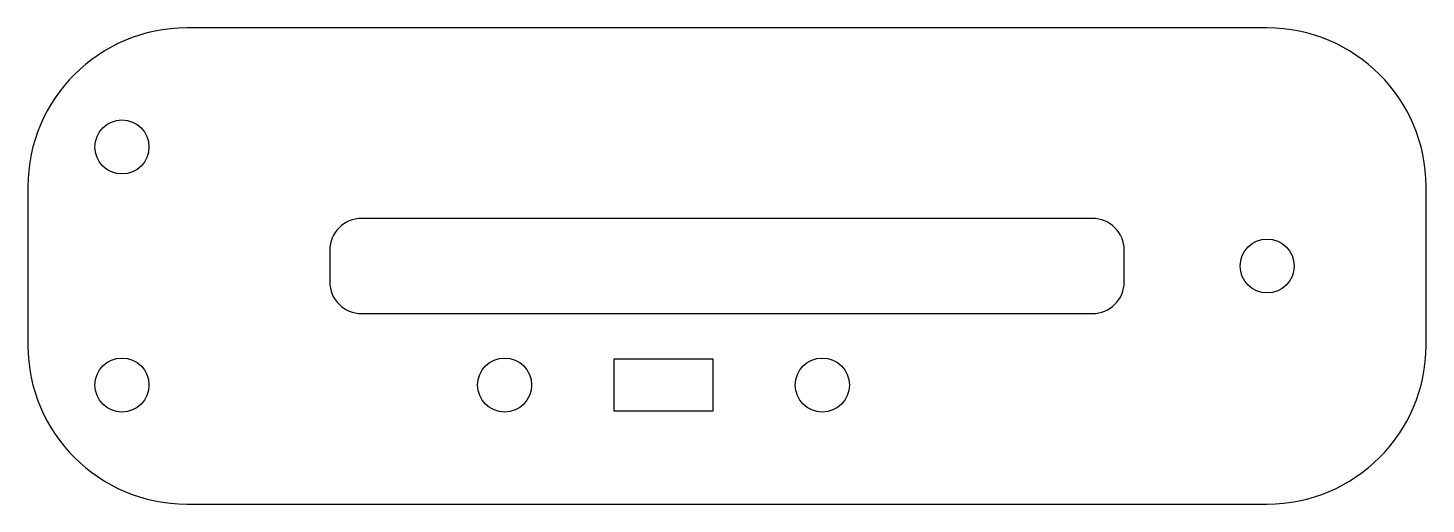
# Model space of a CAD drawing. Header units: millimetres. Extents: x -7.3 to 80.7, y -21.4 to 8.6.
import ezdxf

# ---------------------------------------------------------------- set-up
doc = ezdxf.new("R2010")
doc.units = ezdxf.units.MM

msp = doc.modelspace()

# ---------------------------------------------------------------- linework, layer by layer
at = {"color": 7, "linetype": 'Continuous', "lineweight": 25}
for p, q in [((70.709, 8.594), (2.709, 8.594)), ((-7.291, -1.406), (-7.291, -11.406)), ((80.709, -11.406), (80.709, -1.406)), ((59.709, -3.406), (13.709, -3.406)), ((11.709, -5.406), (11.709, -7.406)), ((61.709, -7.406), (61.709, -5.406)), ((13.709, -9.406), (59.709, -9.406)), ((35.834, -12.281), (29.584, -12.281)), ((29.584, -12.281), (29.584, -15.531)), ((35.834, -15.531), (35.834, -12.281)), ((29.584, -15.531), (35.834, -15.531)), ((2.709, -21.406), (70.709, -21.406))]:
    msp.add_line(p, q, dxfattribs=at)
for centre in [(-1.375, 1.094), (70.709, -6.406), (-1.375, -13.906), (22.709, -13.906), (42.709, -13.906)]:
    msp.add_circle(centre, 1.7, dxfattribs=at)
for centre, radius, start, end in [((2.709, -1.406), 10, 90, 180), ((70.709, -1.406), 10, 0, 90), ((13.709, -5.406), 2, 90, 180), ((59.709, -5.406), 2, 0, 90), ((13.709, -7.406), 2, 180, 270), ((59.709, -7.406), 2, 270, 0), ((2.709, -11.406), 10, 180, 270), ((70.709, -11.406), 10, 270, 0)]:
    msp.add_arc(centre, radius, start, end, dxfattribs=at)

doc.saveas('drawing.dxf')
